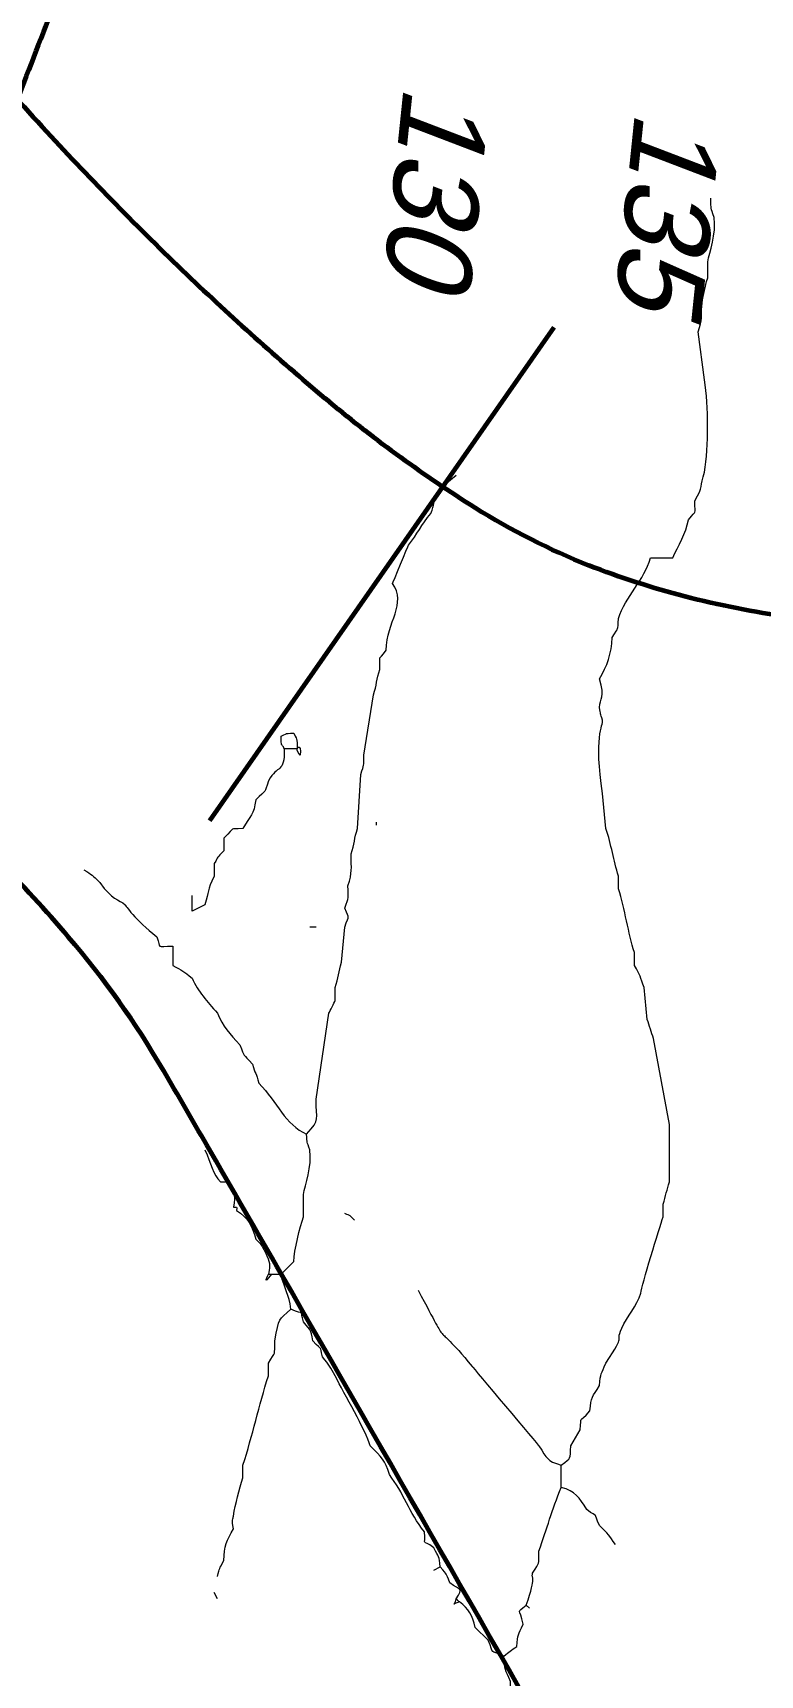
# Model space of a CAD drawing. Header units: centimetres. Extents: x -1591 to 2988, y -2086 to 1278.
# Drawn here: x -931.5 to -847.9, y -843.8 to -655.1 of the extents above; entities that cross this region are included whole.
import ezdxf

# ---------------------------------------------------------------- set-up
doc = ezdxf.new("R2010")
doc.units = ezdxf.units.CM
doc.header["$MEASUREMENT"] = 0
for name, color, linetype in [('layer 1', 7, 'Continuous'), ('Lines', 10, 'Continuous'), ('Дороги', 210, 'Continuous'), ('Свердловини', 90, 'Continuous')]:
    doc.layers.add(name, color=color, linetype=linetype)
doc.styles.add('style1', font='isocpeur_0.ttf', dxfattribs={"oblique": 15, "height": 10})
picture_1 = doc.add_image_def('image1.jpg', size_in_pixel=(4696, 8380))

msp = doc.modelspace()

# ---------------------------------------------------------------- linework, layer by layer
at = {"layer": 'layer 1', "lineweight": 20}
for points, knots in [([(-887.202, -799.586), (-883.041, -807.364), (-886.027, -802.252), (-880.984, -808.365), (-880.984, -808.365), (-880.984, -808.365), (-873.303, -817.509), (-873.303, -817.509), (-873.303, -817.509), (-872.324, -818.957), (-872.47, -819.207), (-870.743, -819.703), (-870.743, -819.703), (-869.514, -818.751), (-869.772, -819.148), (-869.646, -817.509), (-869.646, -817.509), (-869.646, -817.509), (-868.583, -815.661), (-868.583, -815.661), (-868.583, -815.661), (-868.367, -813.837), (-868.861, -815.049), (-867.451, -813.485), (-867.451, -813.485), (-867.324, -811.838), (-867.165, -811.913), (-866.354, -810.559), (-866.354, -810.559), (-866.241, -809.09), (-866.14, -809.289), (-865.622, -807.999), (-865.622, -807.999), (-863.122, -804.21), (-864.671, -805.994), (-863.794, -803.976), (-863.794, -803.976), (-863.203, -802.618), (-862.054, -801.424), (-861.599, -799.952), (-861.599, -799.952), (-861.531, -799.072), (-859.474, -792.518), (-859.039, -791.174), (-859.039, -791.174), (-859.039, -791.174), (-859.039, -789.711), (-859.039, -789.711), (-859.039, -789.711), (-858.744, -788.801), (-858.602, -788.061), (-858.307, -787.151), (-858.307, -787.151), (-858.307, -787.151), (-858.307, -780.567), (-858.307, -780.567), (-858.307, -780.567), (-858.307, -780.567), (-860.136, -770.691), (-860.136, -770.691), (-860.136, -770.691), (-860.389, -769.959), (-860.614, -769.229), (-860.868, -768.497), (-860.868, -768.497), (-860.868, -768.497), (-861.233, -764.839), (-861.233, -764.839), (-861.233, -764.839), (-861.661, -763.602), (-861.652, -763.454), (-862.331, -762.279), (-862.331, -762.279), (-862.331, -762.279), (-862.331, -760.816), (-862.331, -760.816), (-862.331, -760.816), (-863.053, -758.587), (-863.425, -755.764), (-864.159, -753.501), (-864.159, -753.501), (-864.159, -753.501), (-864.159, -752.038), (-864.159, -752.038), (-864.159, -752.038), (-864.762, -750.177), (-864.968, -748.441), (-865.622, -746.551), (-865.622, -746.551), (-865.622, -746.551), (-865.988, -742.528), (-865.988, -742.528), (-865.988, -742.528), (-867.002, -736.11), (-865.946, -734.657), (-865.988, -734.115), (-865.988, -734.115), (-866.312, -733.216), (-866.192, -733.488), (-866.354, -732.652), (-866.354, -732.652), (-866.354, -731.534), (-865.615, -731.589), (-866.354, -729.361), (-866.354, -729.361), (-865.491, -727.866), (-864.931, -726.449), (-864.891, -724.606), (-864.891, -724.606), (-864.071, -723.185), (-864.284, -724.031), (-864.159, -722.411), (-864.159, -722.411), (-863.377, -719.883), (-861.177, -718.003), (-860.502, -715.462), (-860.502, -715.462), (-860.502, -715.462), (-857.941, -715.462), (-857.941, -715.462), (-857.941, -715.462), (-857.276, -714.031), (-856.444, -712.643), (-856.113, -711.073), (-856.113, -711.073), (-855.11, -709.665), (-855.424, -710.842), (-855.381, -708.878), (-855.381, -708.878), (-854.402, -707.181), (-854.843, -707.31), (-854.284, -705.586), (-854.284, -705.586), (-853.817, -702.636), (-853.797, -698.062), (-854.284, -694.979), (-854.284, -694.979), (-854.284, -694.979), (-855.015, -689.493), (-855.015, -689.493), (-855.015, -689.493), (-854.523, -687.974), (-854.65, -687.863), (-854.65, -686.201), (-854.65, -686.201), (-854.281, -685.065), (-854.286, -684.411), (-853.918, -683.275), (-853.918, -683.275), (-853.918, -683.275), (-853.918, -681.446), (-853.918, -681.446), (-853.918, -681.446), (-853.746, -680.356), (-852.89, -678.204), (-853.187, -676.325), (-853.187, -676.325), (-853.605, -675.034), (-853.521, -675.569), (-853.552, -674.131)], [0, 0, 0, 0, 0.0243902, 0.0243902, 0.0243902, 0.0243903, 0.0487805, 0.0487805, 0.0487805, 0.0487805, 0.0731707, 0.0731707, 0.0731707, 0.0731707, 0.097561, 0.097561, 0.097561, 0.097561, 0.1219512, 0.1219512, 0.1219512, 0.1219512, 0.1463415, 0.1463415, 0.1463415, 0.1463415, 0.1707317, 0.1707317, 0.1707317, 0.1707317, 0.195122, 0.195122, 0.195122, 0.195122, 0.2195122, 0.2195122, 0.2195122, 0.2195122, 0.2439024, 0.2439024, 0.2439024, 0.2439024, 0.2682927, 0.2682927, 0.2682927, 0.2682927, 0.2926829, 0.2926829, 0.2926829, 0.2926829, 0.3170732, 0.3170732, 0.3170732, 0.3170732, 0.3414634, 0.3414634, 0.3414634, 0.3414634, 0.3658537, 0.3658537, 0.3658537, 0.3658537, 0.3902439, 0.3902439, 0.3902439, 0.3902439, 0.4146341, 0.4146341, 0.4146341, 0.4146342, 0.4390244, 0.4390244, 0.4390244, 0.4390244, 0.4634146, 0.4634146, 0.4634146, 0.4634146, 0.4878049, 0.4878049, 0.4878049, 0.4878049, 0.5121951, 0.5121951, 0.5121951, 0.5121951, 0.5365854, 0.5365854, 0.5365854, 0.5365854, 0.5609756, 0.5609756, 0.5609756, 0.5609756, 0.5853659, 0.5853659, 0.5853659, 0.5853659, 0.6097561, 0.6097561, 0.6097561, 0.6097561, 0.6341463, 0.6341463, 0.6341463, 0.6341464, 0.6585366, 0.6585366, 0.6585366, 0.6585366, 0.6829268, 0.6829268, 0.6829268, 0.6829268, 0.7073171, 0.7073171, 0.7073171, 0.7073171, 0.7317073, 0.7317073, 0.7317073, 0.7317073, 0.7560976, 0.7560976, 0.7560976, 0.7560976, 0.7804878, 0.7804878, 0.7804878, 0.7804878, 0.804878, 0.804878, 0.804878, 0.8048781, 0.8292683, 0.8292683, 0.8292683, 0.8292683, 0.8536585, 0.8536585, 0.8536585, 0.8536585, 0.8780488, 0.8780488, 0.8780488, 0.8780488, 0.902439, 0.902439, 0.902439, 0.902439, 0.9268293, 0.9268293, 0.9268293, 0.9268293, 0.9512195, 0.9512195, 0.9512195, 0.9512195, 1, 1, 1, 1]), ([(-925.607, -751.306), (-924.59, -751.92), (-924.705, -751.842), (-923.778, -752.769), (-923.778, -752.769), (-922.335, -754.772), (-921.613, -754.66), (-920.852, -755.33), (-920.852, -755.33), (-920.837, -755.343), (-919.747, -757.061), (-917.195, -758.987), (-917.195, -758.987), (-916.722, -760.467), (-917.36, -760.041), (-915.366, -760.084), (-915.366, -760.084), (-915.366, -760.084), (-915.366, -762.279), (-915.366, -762.279), (-915.366, -762.279), (-914.334, -762.831), (-914.122, -762.971), (-913.171, -763.742), (-913.171, -763.742), (-912.404, -765.317), (-911.506, -766.399), (-910.245, -767.765), (-910.245, -767.765), (-909.608, -769.271), (-908.861, -770.149), (-907.685, -771.423), (-907.685, -771.423), (-907.062, -772.896), (-907.4, -772.341), (-906.222, -773.618), (-906.222, -773.618), (-905.909, -774.795), (-905.803, -774.634), (-905.49, -775.812), (-905.49, -775.812), (-903.36, -777.99), (-902.469, -780.622), (-900.004, -781.664), (-900.004, -781.664), (-898.395, -779.88), (-898.907, -780.08), (-898.907, -777.641), (-898.907, -777.641), (-898.907, -777.641), (-897.444, -767.765), (-897.444, -767.765), (-897.444, -767.765), (-897.31, -767.532), (-896.845, -766.556), (-896.712, -766.302), (-896.712, -766.302), (-896.712, -766.302), (-896.712, -764.839), (-896.712, -764.839), (-896.712, -764.839), (-896.344, -763.703), (-896.349, -763.049), (-895.98, -761.913), (-895.98, -761.913), (-895.98, -761.913), (-895.615, -757.89), (-895.615, -757.89), (-895.615, -757.89), (-895.083, -756.25), (-895.07, -757.182), (-895.615, -755.695), (-895.615, -755.695), (-895.093, -754.353), (-895.249, -754.68), (-895.249, -753.135), (-895.249, -753.135), (-894.738, -751.558), (-894.883, -751.202), (-894.883, -749.477), (-894.883, -749.477), (-894.515, -748.341), (-894.52, -747.687), (-894.152, -746.551), (-894.152, -746.551), (-894.152, -746.551), (-893.786, -740.333), (-893.786, -740.333), (-893.786, -740.333), (-893.367, -739.042), (-893.452, -739.577), (-893.42, -738.139), (-893.42, -738.139), (-893.42, -738.139), (-892.323, -731.189), (-892.323, -731.189), (-892.323, -731.189), (-891.955, -730.053), (-891.96, -729.399), (-891.591, -728.263), (-891.591, -728.263), (-891.548, -726.299), (-891.862, -727.476), (-890.86, -726.069), (-890.86, -726.069), (-890.788, -722.773), (-888.465, -720.723), (-890.128, -718.388), (-890.128, -718.388), (-890.128, -718.388), (-888.3, -713.999), (-888.3, -713.999), (-888.3, -713.999), (-887.271, -712.695), (-886.83, -711.685), (-885.739, -710.341), (-885.739, -710.341), (-884.746, -708.199), (-886.633, -709.05), (-882.813, -705.952)], [0, 0, 0, 0, 0.0322581, 0.0322581, 0.0322581, 0.0322581, 0.0645161, 0.0645161, 0.0645161, 0.0645161, 0.0967742, 0.0967742, 0.0967742, 0.0967742, 0.1290323, 0.1290323, 0.1290323, 0.1290323, 0.1612903, 0.1612903, 0.1612903, 0.1612903, 0.1935484, 0.1935484, 0.1935484, 0.1935484, 0.2258065, 0.2258065, 0.2258065, 0.2258065, 0.2580645, 0.2580645, 0.2580645, 0.2580645, 0.2903226, 0.2903226, 0.2903226, 0.2903226, 0.3225806, 0.3225806, 0.3225806, 0.3225807, 0.3548387, 0.3548387, 0.3548387, 0.3548387, 0.3870968, 0.3870968, 0.3870968, 0.3870968, 0.4193548, 0.4193548, 0.4193548, 0.4193548, 0.4516129, 0.4516129, 0.4516129, 0.4516129, 0.483871, 0.483871, 0.483871, 0.483871, 0.516129, 0.516129, 0.516129, 0.516129, 0.5483871, 0.5483871, 0.5483871, 0.5483871, 0.5806452, 0.5806452, 0.5806452, 0.5806452, 0.6129032, 0.6129032, 0.6129032, 0.6129032, 0.6451613, 0.6451613, 0.6451613, 0.6451613, 0.6774194, 0.6774194, 0.6774194, 0.6774194, 0.7096774, 0.7096774, 0.7096774, 0.7096774, 0.7419355, 0.7419355, 0.7419355, 0.7419355, 0.7741935, 0.7741935, 0.7741935, 0.7741936, 0.8064516, 0.8064516, 0.8064516, 0.8064516, 0.8387097, 0.8387097, 0.8387097, 0.8387097, 0.8709677, 0.8709677, 0.8709677, 0.8709678, 0.9032258, 0.9032258, 0.9032258, 0.9032258, 0.9354839, 0.9354839, 0.9354839, 0.9354839, 1, 1, 1, 1]), ([(-902.564, -737.407), (-902.904, -736.618), (-902.93, -737.308), (-902.93, -735.944), (-902.93, -735.944), (-901.873, -735.489), (-902.797, -735.683), (-901.467, -735.578), (-901.467, -735.578), (-901.003, -736.746), (-901.133, -735.928), (-901.101, -737.407), (-901.101, -737.407), (-901.101, -737.407), (-902.564, -737.407), (-902.564, -737.407), (-902.564, -737.407), (-902.564, -740.321), (-903.305, -739.132), (-904.393, -741.065), (-904.393, -741.065), (-904.843, -742.628), (-904.584, -741.959), (-905.856, -743.259), (-905.856, -743.259), (-906.031, -745.033), (-906.498, -745.017), (-907.319, -746.551), (-907.319, -746.551), (-909.162, -746.733), (-907.949, -746.239), (-909.514, -747.649), (-909.514, -747.649), (-909.514, -747.649), (-909.514, -749.112), (-909.514, -749.112), (-909.514, -749.112), (-910.371, -749.969), (-910.101, -749.729), (-910.611, -750.575), (-910.611, -750.575), (-910.611, -750.575), (-910.611, -752.038), (-910.611, -752.038), (-910.611, -752.038), (-911.493, -753.756), (-911.166, -753.659), (-911.708, -755.33), (-911.708, -755.33), (-911.708, -755.33), (-913.171, -756.061), (-913.171, -756.061), (-913.171, -756.061), (-913.171, -756.061), (-913.171, -754.232), (-913.171, -754.232)], [0, 0, 0, 0, 0.0666667, 0.0666667, 0.0666667, 0.0666667, 0.1333333, 0.1333333, 0.1333333, 0.1333333, 0.2, 0.2, 0.2, 0.2, 0.2666667, 0.2666667, 0.2666667, 0.2666667, 0.3333333, 0.3333333, 0.3333333, 0.3333333, 0.4, 0.4, 0.4, 0.4, 0.4666667, 0.4666667, 0.4666667, 0.4666667, 0.5333333, 0.5333333, 0.5333333, 0.5333333, 0.6, 0.6, 0.6, 0.6, 0.6666667, 0.6666667, 0.6666667, 0.6666667, 0.7333333, 0.7333333, 0.7333333, 0.7333333, 0.8, 0.8, 0.8, 0.8, 0.8666667, 0.8666667, 0.8666667, 0.8666667, 1, 1, 1, 1]), ([(-911.708, -783.493), (-910.945, -784.98), (-910.815, -786.347), (-909.879, -787.151), (-909.879, -787.151), (-909.879, -787.151), (-909.148, -787.151), (-909.148, -787.151), (-909.148, -787.151), (-908.347, -788.711), (-908.099, -788.482), (-908.416, -790.077), (-908.416, -790.077), (-907.928, -790.077), (-908.051, -789.955), (-908.051, -790.442), (-908.051, -790.442), (-906.75, -791.256), (-906.246, -792.268), (-905.856, -793.734), (-905.856, -793.734), (-904.999, -794.592), (-905.269, -794.352), (-904.759, -795.197), (-904.759, -795.197), (-904.193, -796.576), (-904.142, -796.499), (-904.393, -797.758), (-904.393, -797.758), (-904.393, -797.758), (-904.027, -797.758), (-904.027, -797.758), (-904.027, -797.758), (-904.027, -797.758), (-902.93, -797.758), (-902.93, -797.758), (-902.93, -797.758), (-902.93, -797.758), (-901.467, -796.295), (-901.467, -796.295), (-901.467, -796.295), (-901.439, -795.024), (-900.756, -792.366), (-900.37, -791.174), (-900.37, -791.174), (-900.37, -791.174), (-900.37, -788.614), (-900.37, -788.614), (-900.37, -788.614), (-900.2, -787.542), (-899.339, -785.349), (-899.638, -783.493), (-899.638, -783.493), (-899.994, -782.419), (-899.915, -782.82), (-900.004, -781.664)], [0, 0, 0, 0, 0.0666667, 0.0666667, 0.0666667, 0.0666667, 0.1333333, 0.1333333, 0.1333333, 0.1333333, 0.2, 0.2, 0.2, 0.2, 0.2666667, 0.2666667, 0.2666667, 0.2666667, 0.3333333, 0.3333333, 0.3333333, 0.3333333, 0.4, 0.4, 0.4, 0.4, 0.4666667, 0.4666667, 0.4666667, 0.4666667, 0.5333333, 0.5333333, 0.5333333, 0.5333333, 0.6, 0.6, 0.6, 0.6, 0.6666667, 0.6666667, 0.6666667, 0.6666667, 0.7333333, 0.7333333, 0.7333333, 0.7333333, 0.8, 0.8, 0.8, 0.8, 0.8666667, 0.8666667, 0.8666667, 0.8666667, 1, 1, 1, 1]), ([(-850.26, -931.992), (-850.217, -934), (-850.544, -932.948), (-849.529, -933.82), (-849.529, -933.82), (-848.492, -932.319), (-848.081, -932.211), (-850.26, -931.992), (-850.26, -931.992), (-851.321, -929.712), (-851.633, -927.419), (-852.455, -925.042), (-852.455, -925.042), (-852.455, -925.042), (-852.455, -922.848), (-852.455, -922.848), (-852.455, -922.848), (-852.947, -921.329), (-852.821, -921.218), (-852.821, -919.556), (-852.821, -919.556), (-851.676, -918.904), (-852.376, -919.604), (-851.724, -918.458), (-851.724, -918.458), (-852.78, -918.003), (-851.856, -918.197), (-853.187, -918.093), (-853.187, -918.093), (-853.899, -915.896), (-854.086, -910.933), (-854.284, -909.68), (-854.284, -909.68), (-854.784, -906.518), (-855.012, -898.73), (-855.015, -898.707), (-855.015, -898.707), (-855.015, -898.707), (-856.113, -890.661), (-856.113, -890.661), (-856.113, -890.661), (-856.597, -889.168), (-856.745, -887.707), (-857.21, -886.272), (-857.21, -886.272), (-857.21, -886.272), (-857.89, -883.319), (-857.89, -883.319), (-857.89, -883.319), (-858.211, -879.832), (-860.993, -872.415), (-862.331, -869.081), (-862.331, -869.081), (-863.546, -867.764), (-863.436, -868.219), (-863.794, -866.521), (-863.794, -866.521), (-864.983, -865.016), (-864.14, -866.476), (-864.525, -865.058), (-864.525, -865.058), (-864.525, -865.058), (-868.183, -858.108), (-868.183, -858.108), (-868.183, -858.108), (-869.268, -856.905), (-869.613, -856.316), (-870.012, -854.816), (-870.012, -854.816), (-870.012, -854.816), (-874.035, -848.598), (-874.035, -848.598), (-874.035, -848.598), (-874.819, -846.987), (-874.672, -846.591), (-876.595, -846.038), (-876.595, -846.038), (-876.595, -846.038), (-876.595, -844.575), (-876.595, -844.575), (-876.595, -844.575), (-877.153, -843.183), (-877.291, -843.281), (-877.327, -841.649), (-877.327, -841.649), (-879.092, -840.885), (-878.392, -841.586), (-879.156, -839.82), (-879.156, -839.82), (-879.156, -839.82), (-880.619, -838.357), (-880.619, -838.357), (-880.619, -838.357), (-880.986, -836.975), (-881.307, -836.205), (-882.447, -835.431), (-882.447, -835.431), (-882.447, -835.431), (-882.813, -835.065), (-882.813, -835.065), (-882.813, -835.065), (-882.011, -833.725), (-882.301, -834.168), (-883.545, -833.236), (-883.545, -833.236), (-884.075, -831.943), (-883.764, -832.52), (-884.642, -831.408), (-884.642, -831.408), (-884.773, -830.083), (-884.784, -830.362), (-885.373, -829.213), (-885.373, -829.213), (-886.876, -828.086), (-886.286, -829.221), (-886.471, -827.384), (-886.471, -827.384), (-888.237, -825.147), (-888.859, -822.872), (-890.494, -820.801), (-890.494, -820.801), (-890.942, -819.116), (-891.412, -818.813), (-892.689, -817.509), (-892.689, -817.509), (-893.182, -815.653), (-895.715, -811.606), (-896.712, -809.462), (-896.712, -809.462), (-897.264, -808.431), (-897.404, -808.218), (-898.175, -807.267), (-898.175, -807.267), (-898.575, -805.795), (-898.069, -806.774), (-899.272, -805.439), (-899.272, -805.439), (-899.587, -803.945), (-899.424, -804.442), (-900.37, -803.244), (-900.37, -803.244), (-900.831, -801.763), (-900.072, -802.542), (-901.833, -801.781), (-901.833, -801.781), (-901.963, -800.082), (-902.601, -799.496), (-902.93, -797.758)], [0, 0, 0, 0, 0.0263158, 0.0263158, 0.0263158, 0.0263158, 0.0526316, 0.0526316, 0.0526316, 0.0526316, 0.0789474, 0.0789474, 0.0789474, 0.0789474, 0.1052632, 0.1052632, 0.1052632, 0.1052632, 0.1315789, 0.1315789, 0.1315789, 0.131579, 0.1578947, 0.1578947, 0.1578947, 0.1578947, 0.1842105, 0.1842105, 0.1842105, 0.1842105, 0.2105263, 0.2105263, 0.2105263, 0.2105263, 0.2368421, 0.2368421, 0.2368421, 0.2368421, 0.2631579, 0.2631579, 0.2631579, 0.2631579, 0.2894737, 0.2894737, 0.2894737, 0.2894737, 0.3157895, 0.3157895, 0.3157895, 0.3157895, 0.3421053, 0.3421053, 0.3421053, 0.3421053, 0.3684211, 0.3684211, 0.3684211, 0.3684211, 0.3947368, 0.3947368, 0.3947368, 0.3947369, 0.4210526, 0.4210526, 0.4210526, 0.4210526, 0.4473684, 0.4473684, 0.4473684, 0.4473684, 0.4736842, 0.4736842, 0.4736842, 0.4736842, 0.5, 0.5, 0.5, 0.5, 0.5263158, 0.5263158, 0.5263158, 0.5263158, 0.5526316, 0.5526316, 0.5526316, 0.5526316, 0.5789474, 0.5789474, 0.5789474, 0.5789474, 0.6052632, 0.6052632, 0.6052632, 0.6052632, 0.6315789, 0.6315789, 0.6315789, 0.631579, 0.6578947, 0.6578947, 0.6578947, 0.6578947, 0.6842105, 0.6842105, 0.6842105, 0.6842105, 0.7105263, 0.7105263, 0.7105263, 0.7105263, 0.7368421, 0.7368421, 0.7368421, 0.7368421, 0.7631579, 0.7631579, 0.7631579, 0.7631579, 0.7894737, 0.7894737, 0.7894737, 0.7894737, 0.8157895, 0.8157895, 0.8157895, 0.8157895, 0.8421053, 0.8421053, 0.8421053, 0.8421053, 0.8684211, 0.8684211, 0.8684211, 0.8684211, 0.8947368, 0.8947368, 0.8947368, 0.8947369, 0.9210526, 0.9210526, 0.9210526, 0.9210526, 0.9473684, 0.9473684, 0.9473684, 0.9473684, 1, 1, 1, 1]), ([(-910.245, -832.505), (-909.946, -831.404), (-910.086, -831.767), (-909.514, -830.676), (-909.514, -830.676), (-909.476, -828.971), (-909.212, -828.398), (-908.416, -827.018), (-908.416, -827.018), (-908.643, -825.938), (-908.44, -825.916), (-908.416, -825.555), (-908.416, -825.555), (-908.149, -824.14), (-907.756, -822.513), (-907.319, -821.166), (-907.319, -821.166), (-907.319, -821.166), (-907.319, -819.703), (-907.319, -819.703), (-907.319, -819.703), (-906.226, -816.333), (-905.486, -812.832), (-904.393, -809.462), (-904.393, -809.462), (-904.393, -809.462), (-904.393, -807.999), (-904.393, -807.999), (-904.393, -807.999), (-903.504, -806.459), (-903.701, -807.272), (-903.661, -805.439), (-903.661, -805.439), (-903.188, -802.641), (-903.181, -803.13), (-901.833, -801.781)], [0, 0, 0, 0, 0.1, 0.1, 0.1, 0.1, 0.2, 0.2, 0.2, 0.2, 0.3, 0.3, 0.3, 0.3, 0.4, 0.4, 0.4, 0.4, 0.5, 0.5, 0.5, 0.5, 0.6, 0.6, 0.6, 0.6, 0.7, 0.7, 0.7, 0.7, 0.8, 0.8, 0.8, 0.8, 1, 1, 1, 1]), ([(-864.525, -828.847), (-865.22, -827.711), (-865.35, -827.656), (-866.354, -826.653), (-866.354, -826.653), (-867.069, -824.999), (-866.396, -825.864), (-867.817, -824.824), (-867.817, -824.824), (-868.697, -823.385), (-869.097, -822.737), (-870.743, -822.264), (-870.743, -822.264), (-870.743, -822.264), (-870.743, -819.703), (-870.743, -819.703)], [0, 0, 0, 0, 0.2, 0.2, 0.2, 0.2, 0.4, 0.4, 0.4, 0.4, 0.6, 0.6, 0.6, 0.6, 1, 1, 1, 1]), ([(-877.327, -841.649), (-876.679, -841.137), (-876.544, -840.987), (-875.864, -840.552), (-875.864, -840.552), (-875.751, -839.082), (-875.65, -839.282), (-875.132, -837.991), (-875.132, -837.991), (-875.51, -835.992), (-875.969, -836.862), (-874.766, -835.797), (-874.766, -835.797), (-873.536, -832.24), (-874.226, -832.853), (-874.035, -832.139), (-874.035, -832.139), (-873.146, -830.599), (-873.343, -831.412), (-873.303, -829.579), (-873.303, -829.579), (-872.389, -826.936), (-871.808, -824.918), (-870.743, -822.264)], [0, 0, 0, 0, 0.1428571, 0.1428571, 0.1428571, 0.1428572, 0.2857143, 0.2857143, 0.2857143, 0.2857143, 0.4285714, 0.4285714, 0.4285714, 0.4285714, 0.5714286, 0.5714286, 0.5714286, 0.5714286, 0.7142857, 0.7142857, 0.7142857, 0.7142857, 1, 1, 1, 1]), ([(-885.373, -831.773), (-885.373, -831.773), (-885.373, -831.773), (-885.373, -831.773), (-885.373, -831.773), (-885.373, -831.773), (-884.642, -831.408), (-884.642, -831.408)], [0, 0, 0, 0, 0.3333333, 0.3333333, 0.3333333, 0.3333333, 1, 1, 1, 1])]:
    msp.add_open_spline(points, degree=3, knots=knots, dxfattribs=at)
for points in [[(-900.735, -738.139), (-900.462, -736.58), (-901.653, -737.22), (-900.735, -738.139)], [(-891.957, -746.186), (-891.957, -746.186), (-891.957, -745.82), (-891.957, -745.82)], [(-898.907, -757.89), (-898.907, -757.89), (-899.638, -757.89), (-899.638, -757.89)], [(-894.517, -791.54), (-895.229, -790.828), (-894.888, -791.083), (-895.615, -790.808)], [(-904.027, -797.758), (-905.185, -799.292), (-904.39, -797.805), (-904.393, -797.758)], [(-910.245, -835.065), (-910.245, -835.065), (-910.611, -834.334), (-910.611, -834.334)], [(-882.447, -835.431), (-883.395, -835.663), (-883.045, -836.013), (-882.813, -835.065)], [(-874.401, -836.162), (-874.401, -836.162), (-874.766, -835.797), (-874.766, -835.797)]]:
    msp.add_open_spline(points, degree=3, dxfattribs=at)
at = {"layer": 'Lines', "color": 2, "lineweight": 60}
msp.add_line((-871.608, -688.973), (-911.161, -745.66), dxfattribs=at)
at = {"layer": 'Lines', "color": 1, "lineweight": 60}
for points in [[(-844.555, -722.245, -0.0290767), (-856.544, -719.888, -0.0306703), (-867.564, -716.314, -0.0467977), (-880.639, -709.697, -0.0331733), (-897.345, -697.56, -0.0167729), (-913.259, -683.37, -0.0155951), (-929.351, -667.035, -0.0152156), (-945.328, -648.681, -0.0162722)], [(-944.23, -741.874, -0.0351532), (-927.388, -758.986, -0.0448731), (-916.49, -774.334, -0.0007451), (-911.516, -782.897, -0.0004299), (-902.93, -797.758, -0.0008978), (-866.586, -861.048, -0.0262246)]]:
    msp.add_lwpolyline(points, format="xyb", dxfattribs=at)
at = {"layer": 'Дороги', "color": 2, "lineweight": 60}
msp.add_lwpolyline([(-927.809, -648.65, -0.0006849), (-936.626, -671.534, -0.0053931), (-937.78, -674.426, -0.0208441), (-939.238, -677.584, -0.0016982), (-958.845, -715.483, -0.0012502), (-966.926, -730.882, -0.0033574), (-969.988, -736.587, -0.0340699), (-973.275, -741.745, -0.0051924), (-997.399, -773.752, -0.0102265), (-1031.251, -815.896, -0.0275426), (-1044.973, -830.561, -0.0184672), (-1064.877, -848.25, -0.0086228), (-1109.481, -883.762, -0.0005465), (-1119.696, -891.593, -0.0003746), (-1134.621, -902.991, -0.007287), (-1164.834, -925.34, -0.010078), (-1187.229, -940.732, -0.0791215), (-1214.501, -953.045, -0.0428334), (-1268.635, -962.927, -0.0068805), (-1314.364, -966.648, 0.010344), (-1344.765, -969.334), (-1449.508, -980.775), (-1501.509, -986.455)], format="xyb", dxfattribs=at)

# ---------------------------------------------------------------- texts
at = {"layer": 'Свердловини', "char_height": 10, "attachment_point": 1, "rotation": 264.0862, "style": 'style1'}
for s, insert in [('{\\Ftxt|c204;130}', (-878.867, -661.999)), ('{\\Ftxt|c204;135}', (-852.295, -664.925))]:
    msp.add_mtext_dynamic_manual_height_columns(s, width=2.30755, gutter_width=1, heights=[0], dxfattribs=dict(at, insert=insert))

# ---------------------------------------------------------------- pictures from other files: only their frames are drawn
image = msp.add_image(picture_1, insert=(-1591.237, -2067.523), size_in_units=(1712.853, 3056.581), dxfattribs=dict(fade=64))
image.dxf.flags = 7

doc.saveas('drawing.dxf')
